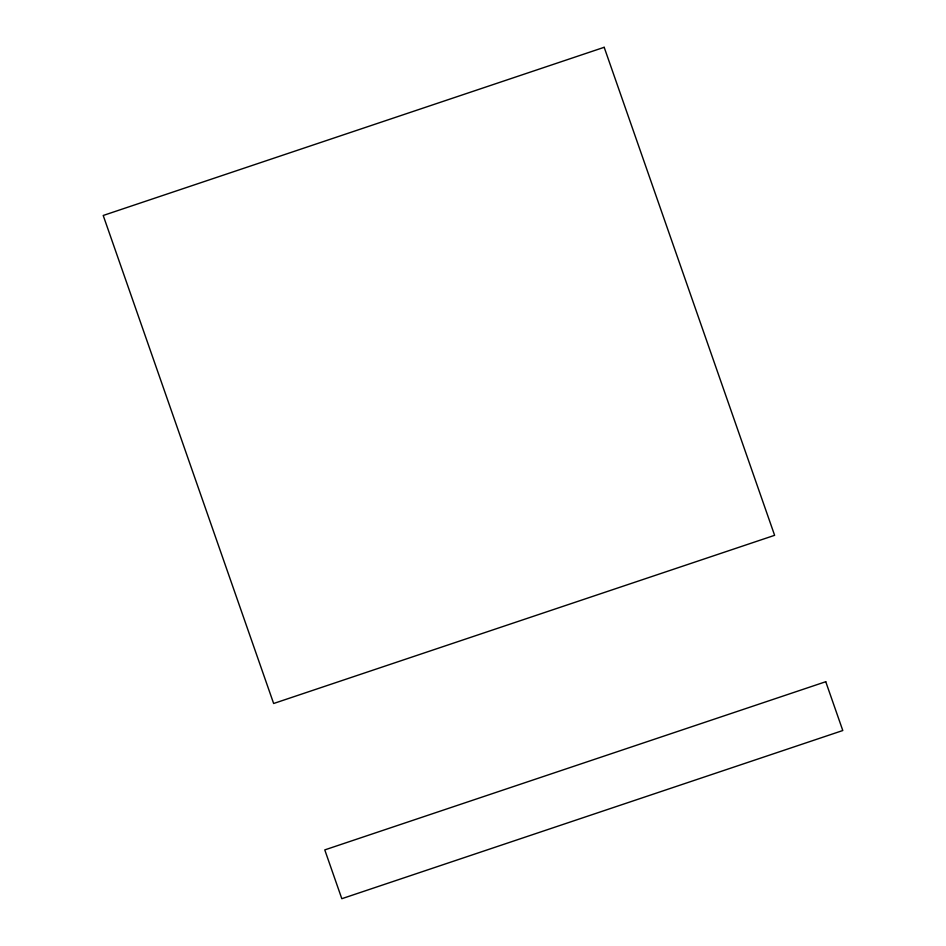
<?xml version="1.0" encoding="UTF-8"?>
<svg xmlns="http://www.w3.org/2000/svg" width="946" height="946" viewBox="0 0 946 946"><rect width="100%" height="100%" fill="white"/><g stroke="black" fill="none" stroke-linecap="round" stroke-linejoin="round"><path stroke-width="1.42" d="M604.187 47.3L103.209 215.475L273.642 703.493L774.62 535.318L604.187 47.3M825.752 681.723L324.774 849.898L341.813 898.7L842.791 730.525L825.752 681.723"/></g></svg>
